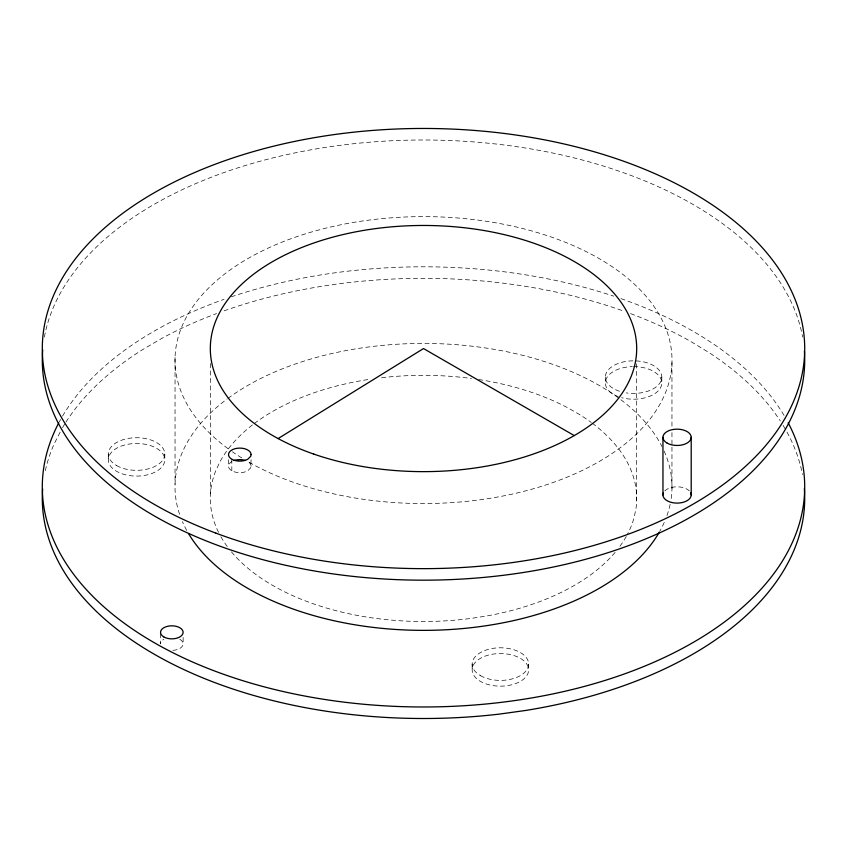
<?xml version="1.0" encoding="UTF-8"?>
<svg xmlns="http://www.w3.org/2000/svg" width="847" height="847" viewBox="0 0 847 847"><rect width="100%" height="100%" fill="white"/><g stroke="black" fill="none" stroke-linecap="round" stroke-linejoin="round"><path stroke-width="0.64" stroke-dasharray="4.24 3.18" d="M251.104 459.73L250.712 467.83L247.79 470.752A11.297 6.522 0 0 1 231.813 470.752A11.297 6.522 0 0 1 231.813 461.53M60.116 432.224L54.356 443.479A381.203 220.093 0 0 0 44.711 473.674M671.957 362.59L671.957 427.312M671.957 432.595L671.957 445.808M671.957 447.121L671.957 489.397M661.803 377.137L661.803 382.897M636.658 363.85L636.658 500.566M605.33 377.137L605.33 382.897M528.623 664.09L528.623 669.861A28.237 16.305 0 0 1 486.273 683.974A28.237 16.305 0 0 1 486.273 655.737A28.237 16.305 0 0 1 528.623 669.861M472.15 664.09L472.15 669.861M231.813 459.222L231.813 470.752M228.51 459.73L228.51 466.136M210.342 363.501L210.342 496.268M183.132 637.463L183.132 643.868M175.043 357.582L175.043 484.389M164.784 454.024L164.784 459.794A28.237 16.305 0 0 1 122.423 473.907A28.237 16.305 0 0 1 122.423 445.67A28.237 16.305 0 0 1 164.784 459.794M160.538 633.62L160.538 643.868A11.297 6.522 0 0 1 163.842 639.252M108.3 454.024L108.3 459.794M179.818 639.252A11.297 6.522 0 0 1 182.444 646.092A11.297 6.522 0 0 1 172.809 650.358M251.104 466.136A11.297 6.522 0 0 0 247.79 461.53A248.489 143.461 0 0 0 660.798 402.664A248.489 143.461 0 0 0 378.355 219.002A248.489 143.461 0 0 0 228.224 448.804M241.766 457.931A248.489 143.461 0 0 1 232.385 451.779M62.551 427.629A381.203 220.093 0 0 1 65.261 423.172M65.971 422.06A381.203 220.093 0 0 1 142.243 349.853L160.877 338.895A381.203 220.093 0 0 1 216.557 313.581M224.063 310.849A381.203 220.093 0 0 1 624.514 311.41M630.56 313.623A381.203 220.093 0 0 1 690.474 341.32L708.812 352.458A381.203 220.093 0 0 1 780.278 420.906M783.083 425.342A381.203 220.093 0 0 1 785.72 429.821M786.969 432.065A381.203 220.093 0 0 1 802.469 474.606M59.385 421.721A381.203 220.093 0 0 1 60.624 419.466M62.551 416.099A381.203 220.093 0 0 1 224.063 299.33M231.273 296.831A381.203 220.093 0 0 1 613.694 296.154M620.925 298.62A381.203 220.093 0 0 1 785.72 418.291M44.383 337.074A381.203 220.093 0 0 1 423.5 139.999A381.203 220.093 0 0 1 802.617 337.074M592.265 423.204A213.19 123.09 0 0 1 635.885 509.142L634.064 517.676A213.19 123.09 0 0 1 627.383 534.404M626.261 536.458A213.19 123.09 0 0 1 619.009 547.501M615.123 552.371A213.19 123.09 0 0 1 485.829 616.129L471.461 618.352A213.19 123.09 0 0 1 231.072 551.408M227.25 546.516A213.19 123.09 0 0 1 220.739 536.458M218.568 532.35A213.19 123.09 0 0 1 215.773 470.731L219.617 462.43A213.19 123.09 0 0 1 253.232 424.347M254.238 423.585A213.19 123.09 0 0 1 368.974 379.424M381.605 377.73A213.19 123.09 0 0 1 471.461 378.482M478.682 379.53A213.19 123.09 0 0 1 568.898 408.402L579.422 414.469A213.19 123.09 0 0 1 591.248 422.452M664.08 450.975A248.489 143.461 0 0 1 671.046 499.391M670.136 504.378A248.489 143.461 0 0 1 666.102 517.941M664.26 522.408A248.489 143.461 0 0 1 659.982 530.963M186.732 530.434A248.489 143.461 0 0 1 182.391 521.604M179.575 514.267A248.489 143.461 0 0 1 226.964 399.106M227.928 398.386A248.489 143.461 0 0 1 619.845 398.958M620.904 399.752A248.489 143.461 0 0 1 661.962 446.549M619.453 391.25A28.237 16.305 0 0 1 617.368 363.787A28.237 16.305 0 0 1 661.38 374.31A28.237 16.305 0 0 1 626.261 392.881M633.567 366.603A28.237 16.305 0 0 1 661.136 386.433A28.237 16.305 0 0 1 621.624 397.677M618.194 396.576A28.237 16.305 0 0 1 606.325 378.609A28.237 16.305 0 0 1 632.349 366.613M664.853 490.879A14.124 8.152 0 0 1 689.31 490.879M116.579 465.554A28.237 16.305 0 0 0 163.82 458.248A28.237 16.305 0 0 0 129.231 438.28A28.237 16.305 0 0 0 116.579 465.554M480.418 675.62A28.237 16.305 0 0 0 527.67 668.315A28.237 16.305 0 0 0 493.081 648.347A28.237 16.305 0 0 0 480.418 675.62"/><path stroke-width="1.27" d="M278.102 438.577L423.5 348.551L574.255 435.591M691.205 437.317L691.205 494.955M662.957 437.317L662.957 494.955M234.153 460.493A11.297 6.522 0 0 1 236.885 459.836L239.807 459.614A11.297 6.522 0 0 1 245.45 460.493M804.332 488.645A381.203 220.093 0 0 1 525.669 710.453L499.794 714.053A381.203 220.093 0 0 1 42.646 488.994M788.186 422.801A381.203 220.093 0 0 1 423.542 706.98A381.203 220.093 0 0 1 58.782 422.854M804.396 351.124A381.203 220.093 0 0 1 422.388 580.174A381.203 220.093 0 0 1 42.71 349.843M659.379 532.011A248.489 143.461 0 0 1 424.95 630.359A248.489 143.461 0 0 1 188.542 533.599M690.718 492.848A14.124 8.152 0 0 1 677.081 503.107A14.124 8.152 0 0 1 663.445 492.848M251.104 454.606L250.712 456.3L247.79 459.222A11.297 6.522 0 0 1 230.024 457.867A11.297 6.522 0 0 1 236.885 448.317L239.807 448.095A11.297 6.522 0 0 1 251.104 454.606M163.842 636.944A11.297 6.522 0 0 0 182.74 634.022A11.297 6.522 0 0 0 168.913 626.039A11.297 6.522 0 0 0 163.842 636.944M215.879 533.134A381.203 220.093 0 0 0 804.184 360.07A381.203 220.093 0 0 0 250.437 152.449A381.203 220.093 0 0 0 215.879 533.134M313.697 454.056A213.19 123.09 0 0 0 636.658 350.7A213.19 123.09 0 0 0 320.145 240.897A213.19 123.09 0 0 0 313.697 454.056M667.097 443.087A14.124 8.152 0 0 0 690.718 439.424A14.124 8.152 0 0 0 673.429 429.44A14.124 8.152 0 0 0 667.097 443.087"/></g></svg>
